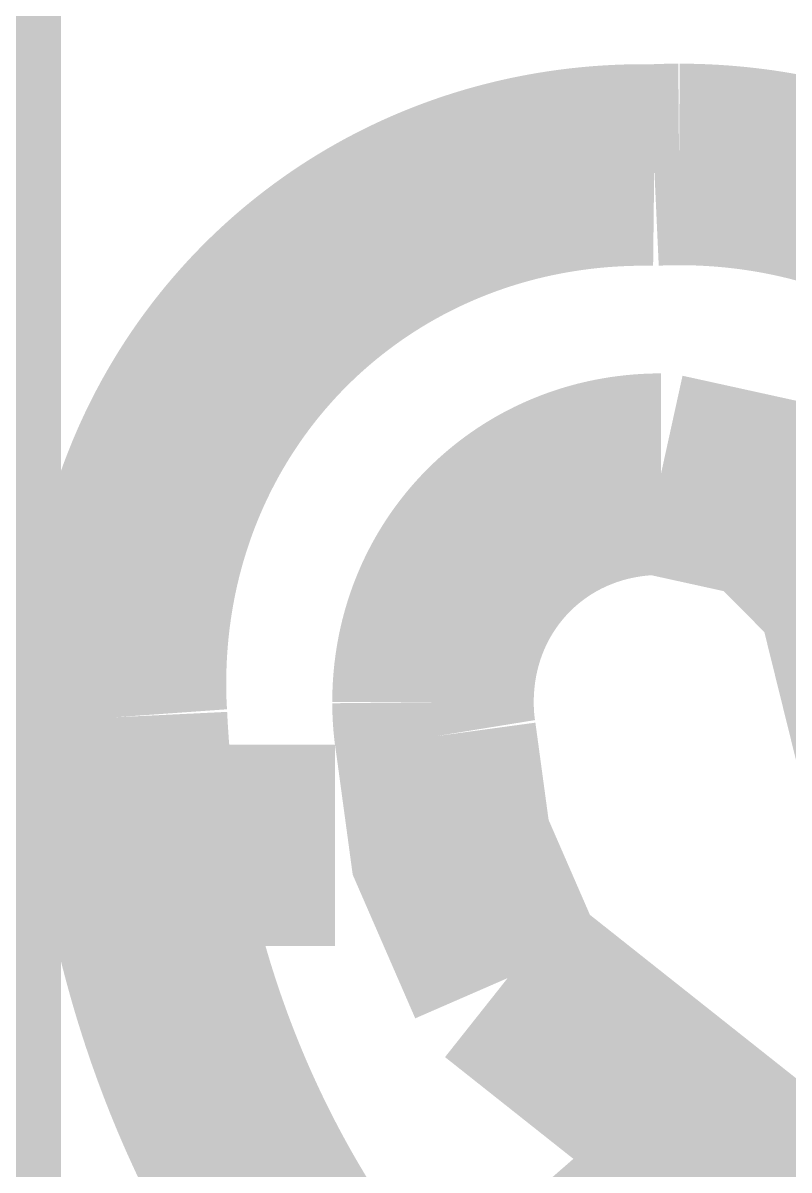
# Model space of a CAD drawing. Header units: inches. Extents: x 15 to 148, y 10 to 111.
# Drawn here: x 141.9889 to 142.0574, y 97.8342 to 97.9367 of the extents above; entities that cross this region are included whole.
import ezdxf

# ---------------------------------------------------------------- set-up
doc = ezdxf.new("R2010")
doc.units = ezdxf.units.IN
doc.header["$MEASUREMENT"] = 0
doc.layers.add('BLK_12AWG', color=7, linetype='Continuous')

# ---------------------------------------------------------------- blocks, each defined once
blk = doc.blocks.new('CEGHSD')
at = {"const_width": 0.008}
for points in [[(134.261598, 99.499001), (136.361598, 99.499001), (136.361598, 99.749001), (134.261598, 99.749001), (134.261598, 99.499001)], [(134.261598, 99.499001), (136.361598, 99.499001), (136.361598, 99.749001), (134.261598, 99.749001), (134.261598, 99.499001)], [(134.261598, 99.499001), (136.361598, 99.499001), (136.361598, 99.749001), (134.261598, 99.749001), (134.261598, 99.499001)], [(136.368155, 99.658156), (136.368155, 99.658292), (136.368157, 99.658427), (136.368158, 99.658495), (136.368159, 99.658563), (136.36816, 99.65863), (136.368162, 99.658698), (136.368165, 99.658832), (136.36817, 99.658966), (136.368175, 99.659101), (136.368181, 99.659235), (136.368188, 99.659368), (136.368196, 99.659502), (136.368204, 99.659635), (136.368214, 99.659768), (136.368224, 99.659901), (136.368229, 99.659967), (136.368235, 99.660033), (136.368246, 99.660165), (136.368259, 99.660297), (136.368272, 99.660429), (136.368287, 99.66056), (136.368301, 99.660691), (136.368317, 99.660822), (136.368333, 99.660952), (136.368351, 99.661082), (136.368368, 99.661212), (136.368387, 99.661342), (136.368397, 99.661407), (136.368407, 99.661471), (136.368417, 99.661536), (136.368427, 99.6616), (136.368438, 99.661664), (136.368448, 99.661729), (136.368459, 99.661793), (136.36847, 99.661857), (136.368492, 99.661985), (136.368516, 99.662113), (136.36854, 99.662241), (136.368565, 99.662368), (136.36859, 99.662495), (136.368617, 99.662622), (136.368644, 99.662748), (136.368672, 99.662874), (136.3687, 99.663), (136.36873, 99.663125), (136.36876, 99.66325), (136.36879, 99.663374), (136.368822, 99.663499), (136.368854, 99.663623), (136.368887, 99.663746), (136.368921, 99.66387), (136.368955, 99.663993), (136.368991, 99.664116), (136.369027, 99.664238), (136.369063, 99.66436), (136.369082, 99.664421), (136.369101, 99.664481), (136.369139, 99.664603), (136.369158, 99.664663), (136.369177, 99.664724), (136.369197, 99.664784), (136.369217, 99.664844), (136.369257, 99.664964), (136.369298, 99.665085), (136.369339, 99.665204), (136.369381, 99.665323), (136.369424, 99.665442), (136.369468, 99.665561), (136.36949, 99.66562), (136.369513, 99.665678), (136.369535, 99.665737), (136.369557, 99.665796), (136.369603, 99.665913), (136.36965, 99.66603), (136.369673, 99.666089), (136.369697, 99.666147), (136.36972, 99.666205), (136.369744, 99.666263), (136.369793, 99.666379), (136.369842, 99.666494), (136.369892, 99.666609), (136.369942, 99.666724), (136.369993, 99.666838), (136.370045, 99.666952), (136.370098, 99.667066), (136.370151, 99.667179), (136.370204, 99.667291), (136.370259, 99.667403), (136.370314, 99.667515), (136.37037, 99.667627), (136.370426, 99.667738), (136.370483, 99.667848), (136.37054, 99.667959), (136.370599, 99.668068), (136.370658, 99.668177), (136.370717, 99.668287), (136.370777, 99.668395), (136.370839, 99.668503), (136.3709, 99.668611), (136.370962, 99.668718), (136.371025, 99.668825), (136.371089, 99.668931), (136.371152, 99.669037), (136.371217, 99.669142), (136.371282, 99.669248), (136.371348, 99.669352), (136.371414, 99.669456), (136.371482, 99.66956), (136.371516, 99.669612), (136.37155, 99.669663), (136.371583, 99.669714), (136.371618, 99.669766), (136.371687, 99.669868), (136.371756, 99.66997), (136.371826, 99.670072), (136.371897, 99.670172), (136.371968, 99.670273), (136.37204, 99.670373), (136.372076, 99.670423), (136.372113, 99.670472), (136.372149, 99.670522), (136.372185, 99.670572), (136.372259, 99.67067), (136.372333, 99.670768), (136.372408, 99.670866), (136.372483, 99.670963), (136.372559, 99.671059), (136.372636, 99.671156), (136.372713, 99.671252), (136.372791, 99.671347), (136.372869, 99.671441), (136.372948, 99.671535), (136.373027, 99.671629), (136.373107, 99.671722), (136.373188, 99.671815), (136.373269, 99.671907), (136.37335, 99.671999), (136.373433, 99.67209), (136.373515, 99.672181), (136.373598, 99.672271), (136.373682, 99.672361), (136.373766, 99.67245), (136.373852, 99.672539), (136.373937, 99.672626), (136.374023, 99.672714), (136.374109, 99.672801), (136.374196, 99.672887), (136.374284, 99.672974), (136.374372, 99.673059), (136.374461, 99.673144), (136.37455, 99.673228), (136.374639, 99.673312), (136.374729, 99.673395), (136.37482, 99.673478), (136.374911, 99.67356), (136.375003, 99.673642), (136.375095, 99.673723), (136.375188, 99.673803), (136.375281, 99.673883), (136.375375, 99.673963), (136.375469, 99.674041), (136.375564, 99.67412), (136.375659, 99.674197), (136.375755, 99.674274), (136.375851, 99.674351), (136.375948, 99.674427), (136.375996, 99.674464), (136.376045, 99.674502), (136.376142, 99.674577), (136.37624, 99.674651), (136.376339, 99.674725), (136.376438, 99.674798), (136.376537, 99.67487), (136.376638, 99.674942), (136.376688, 99.674978), (136.376738, 99.675014), (136.376839, 99.675085), (136.37694, 99.675155), (136.377042, 99.675224), (136.377144, 99.675293), (136.377247, 99.675361), (136.37735, 99.675429), (136.377454, 99.675496), (136.377558, 99.675563), (136.377663, 99.675628), (136.377768, 99.675694), (136.377873, 99.675758), (136.377979, 99.675822), (136.378085, 99.675885), (136.378192, 99.675948), (136.3783, 99.676011), (136.378407, 99.676072), (136.378515, 99.676133), (136.378624, 99.676193), (136.378733, 99.676253), (136.378842, 99.676312), (136.378952, 99.67637), (136.379062, 99.676427), (136.379173, 99.676485), (136.379284, 99.676541), (136.379395, 99.676597), (136.379507, 99.676652), (136.379619, 99.676706), (136.379732, 99.67676), (136.379845, 99.676813), (136.379958, 99.676866), (136.380072, 99.676917), (136.380187, 99.676968), (136.380301, 99.677019), (136.380416, 99.677069), (136.380531, 99.677118), (136.380647, 99.677166), (136.380763, 99.677214), (136.38088, 99.677261), (136.380997, 99.677307), (136.381114, 99.677353), (136.381232, 99.677398), (136.38135, 99.677442), (136.381468, 99.677486), (136.381587, 99.677529), (136.381707, 99.677571), (136.381826, 99.677613), (136.381946, 99.677654), (136.382066, 99.677694), (136.382187, 99.677733), (136.382307, 99.677772), (136.382429, 99.67781), (136.38255, 99.677847), (136.382672, 99.677884), (136.382795, 99.67792), (136.382917, 99.677955), (136.38304, 99.677989), (136.383164, 99.678023), (136.383288, 99.678056), (136.383412, 99.678089), (136.383536, 99.67812), (136.383661, 99.678151), (136.383786, 99.678181), (136.383911, 99.67821), (136.384037, 99.678239), (136.384163, 99.678266), (136.384289, 99.678294), (136.384416, 99.67832), (136.384542, 99.678346), (136.38467, 99.67837), (136.384797, 99.678394), (136.384925, 99.678418), (136.385053, 99.67844), (136.385181, 99.678462), (136.38531, 99.678483), (136.385439, 99.678503), (136.385568, 99.678523), (136.385698, 99.678542), (136.385828, 99.67856), (136.385958, 99.678577), (136.386089, 99.678594), (136.386219, 99.678609), (136.38635, 99.678624), (136.386482, 99.678638), (136.386613, 99.678652), (136.386745, 99.678664), (136.386877, 99.678676), (136.38701, 99.678687), (136.387142, 99.678697), (136.387276, 99.678706), (136.387409, 99.678714), (136.387542, 99.678722), (136.387676, 99.678729), (136.387809, 99.678735), (136.387944, 99.67874), (136.388078, 99.678745), (136.388213, 99.678749), (136.388348, 99.678752), (136.388483, 99.678754), (136.388618, 99.678755), (136.388754, 99.678755)], [(136.368155, 99.658156), (136.368155, 99.658292), (136.368157, 99.658427), (136.368158, 99.658495), (136.368159, 99.658563), (136.36816, 99.65863), (136.368162, 99.658698), (136.368165, 99.658832), (136.36817, 99.658966), (136.368175, 99.659101), (136.368181, 99.659235), (136.368188, 99.659368), (136.368196, 99.659502), (136.368204, 99.659635), (136.368214, 99.659768), (136.368224, 99.659901), (136.368229, 99.659967), (136.368235, 99.660033), (136.368246, 99.660165), (136.368259, 99.660297), (136.368272, 99.660429), (136.368287, 99.66056), (136.368301, 99.660691), (136.368317, 99.660822), (136.368333, 99.660952), (136.368351, 99.661082), (136.368368, 99.661212), (136.368387, 99.661342), (136.368397, 99.661407), (136.368407, 99.661471), (136.368417, 99.661536), (136.368427, 99.6616), (136.368438, 99.661664), (136.368448, 99.661729), (136.368459, 99.661793), (136.36847, 99.661857), (136.368492, 99.661985), (136.368516, 99.662113), (136.36854, 99.662241), (136.368565, 99.662368), (136.36859, 99.662495), (136.368617, 99.662622), (136.368644, 99.662748), (136.368672, 99.662874), (136.3687, 99.663), (136.36873, 99.663125), (136.36876, 99.66325), (136.36879, 99.663374), (136.368822, 99.663499), (136.368854, 99.663623), (136.368887, 99.663746), (136.368921, 99.66387), (136.368955, 99.663993), (136.368991, 99.664116), (136.369027, 99.664238), (136.369063, 99.66436), (136.369082, 99.664421), (136.369101, 99.664481), (136.369139, 99.664603), (136.369158, 99.664663), (136.369177, 99.664724), (136.369197, 99.664784), (136.369217, 99.664844), (136.369257, 99.664964), (136.369298, 99.665085), (136.369339, 99.665204), (136.369381, 99.665323), (136.369424, 99.665442), (136.369468, 99.665561), (136.36949, 99.66562), (136.369513, 99.665678), (136.369535, 99.665737), (136.369557, 99.665796), (136.369603, 99.665913), (136.36965, 99.66603), (136.369673, 99.666089), (136.369697, 99.666147), (136.36972, 99.666205), (136.369744, 99.666263), (136.369793, 99.666379), (136.369842, 99.666494), (136.369892, 99.666609), (136.369942, 99.666724), (136.369993, 99.666838), (136.370045, 99.666952), (136.370098, 99.667066), (136.370151, 99.667179), (136.370204, 99.667291), (136.370259, 99.667403), (136.370314, 99.667515), (136.37037, 99.667627), (136.370426, 99.667738), (136.370483, 99.667848), (136.37054, 99.667959), (136.370599, 99.668068), (136.370658, 99.668177), (136.370717, 99.668287), (136.370777, 99.668395), (136.370839, 99.668503), (136.3709, 99.668611), (136.370962, 99.668718), (136.371025, 99.668825), (136.371089, 99.668931), (136.371152, 99.669037), (136.371217, 99.669142), (136.371282, 99.669248), (136.371348, 99.669352), (136.371414, 99.669456), (136.371482, 99.66956), (136.371516, 99.669612), (136.37155, 99.669663), (136.371583, 99.669714), (136.371618, 99.669766), (136.371687, 99.669868), (136.371756, 99.66997), (136.371826, 99.670072), (136.371897, 99.670172), (136.371968, 99.670273), (136.37204, 99.670373), (136.372076, 99.670423), (136.372113, 99.670472), (136.372149, 99.670522), (136.372185, 99.670572), (136.372259, 99.67067), (136.372333, 99.670768), (136.372408, 99.670866), (136.372483, 99.670963), (136.372559, 99.671059), (136.372636, 99.671156), (136.372713, 99.671252), (136.372791, 99.671347), (136.372869, 99.671441), (136.372948, 99.671535), (136.373027, 99.671629), (136.373107, 99.671722), (136.373188, 99.671815), (136.373269, 99.671907), (136.37335, 99.671999), (136.373433, 99.67209), (136.373515, 99.672181), (136.373598, 99.672271), (136.373682, 99.672361), (136.373766, 99.67245), (136.373852, 99.672539), (136.373937, 99.672626), (136.374023, 99.672714), (136.374109, 99.672801), (136.374196, 99.672887), (136.374284, 99.672974), (136.374372, 99.673059), (136.374461, 99.673144), (136.37455, 99.673228), (136.374639, 99.673312), (136.374729, 99.673395), (136.37482, 99.673478), (136.374911, 99.67356), (136.375003, 99.673642), (136.375095, 99.673723), (136.375188, 99.673803), (136.375281, 99.673883), (136.375375, 99.673963), (136.375469, 99.674041), (136.375564, 99.67412), (136.375659, 99.674197), (136.375755, 99.674274), (136.375851, 99.674351), (136.375948, 99.674427), (136.375996, 99.674464), (136.376045, 99.674502), (136.376142, 99.674577), (136.37624, 99.674651), (136.376339, 99.674725), (136.376438, 99.674798), (136.376537, 99.67487), (136.376638, 99.674942), (136.376688, 99.674978), (136.376738, 99.675014), (136.376839, 99.675085), (136.37694, 99.675155), (136.377042, 99.675224), (136.377144, 99.675293), (136.377247, 99.675361), (136.37735, 99.675429), (136.377454, 99.675496), (136.377558, 99.675563), (136.377663, 99.675628), (136.377768, 99.675694), (136.377873, 99.675758), (136.377979, 99.675822), (136.378085, 99.675885), (136.378192, 99.675948), (136.3783, 99.676011), (136.378407, 99.676072), (136.378515, 99.676133), (136.378624, 99.676193), (136.378733, 99.676253), (136.378842, 99.676312), (136.378952, 99.67637), (136.379062, 99.676427), (136.379173, 99.676485), (136.379284, 99.676541), (136.379395, 99.676597), (136.379507, 99.676652), (136.379619, 99.676706), (136.379732, 99.67676), (136.379845, 99.676813), (136.379958, 99.676866), (136.380072, 99.676917), (136.380187, 99.676968), (136.380301, 99.677019), (136.380416, 99.677069), (136.380531, 99.677118), (136.380647, 99.677166), (136.380763, 99.677214), (136.38088, 99.677261), (136.380997, 99.677307), (136.381114, 99.677353), (136.381232, 99.677398), (136.38135, 99.677442), (136.381468, 99.677486), (136.381587, 99.677529), (136.381707, 99.677571), (136.381826, 99.677613), (136.381946, 99.677654), (136.382066, 99.677694), (136.382187, 99.677733), (136.382307, 99.677772), (136.382429, 99.67781), (136.38255, 99.677847), (136.382672, 99.677884), (136.382795, 99.67792), (136.382917, 99.677955), (136.38304, 99.677989), (136.383164, 99.678023), (136.383288, 99.678056), (136.383412, 99.678089), (136.383536, 99.67812), (136.383661, 99.678151), (136.383786, 99.678181), (136.383911, 99.67821), (136.384037, 99.678239), (136.384163, 99.678266), (136.384289, 99.678294), (136.384416, 99.67832), (136.384542, 99.678346), (136.38467, 99.67837), (136.384797, 99.678394), (136.384925, 99.678418), (136.385053, 99.67844), (136.385181, 99.678462), (136.38531, 99.678483), (136.385439, 99.678503), (136.385568, 99.678523), (136.385698, 99.678542), (136.385828, 99.67856), (136.385958, 99.678577), (136.386089, 99.678594), (136.386219, 99.678609), (136.38635, 99.678624), (136.386482, 99.678638), (136.386613, 99.678652), (136.386745, 99.678664), (136.386877, 99.678676), (136.38701, 99.678687), (136.387142, 99.678697), (136.387276, 99.678706), (136.387409, 99.678714), (136.387542, 99.678722), (136.387676, 99.678729), (136.387809, 99.678735), (136.387944, 99.67874), (136.388078, 99.678745), (136.388213, 99.678749), (136.388348, 99.678752), (136.388483, 99.678754), (136.388618, 99.678755), (136.388754, 99.678755)], [(136.368155, 99.658156), (136.368155, 99.658292), (136.368157, 99.658427), (136.368158, 99.658495), (136.368159, 99.658563), (136.36816, 99.65863), (136.368162, 99.658698), (136.368165, 99.658832), (136.36817, 99.658966), (136.368175, 99.659101), (136.368181, 99.659235), (136.368188, 99.659368), (136.368196, 99.659502), (136.368204, 99.659635), (136.368214, 99.659768), (136.368224, 99.659901), (136.368229, 99.659967), (136.368235, 99.660033), (136.368246, 99.660165), (136.368259, 99.660297), (136.368272, 99.660429), (136.368287, 99.66056), (136.368301, 99.660691), (136.368317, 99.660822), (136.368333, 99.660952), (136.368351, 99.661082), (136.368368, 99.661212), (136.368387, 99.661342), (136.368397, 99.661407), (136.368407, 99.661471), (136.368417, 99.661536), (136.368427, 99.6616), (136.368438, 99.661664), (136.368448, 99.661729), (136.368459, 99.661793), (136.36847, 99.661857), (136.368492, 99.661985), (136.368516, 99.662113), (136.36854, 99.662241), (136.368565, 99.662368), (136.36859, 99.662495), (136.368617, 99.662622), (136.368644, 99.662748), (136.368672, 99.662874), (136.3687, 99.663), (136.36873, 99.663125), (136.36876, 99.66325), (136.36879, 99.663374), (136.368822, 99.663499), (136.368854, 99.663623), (136.368887, 99.663746), (136.368921, 99.66387), (136.368955, 99.663993), (136.368991, 99.664116), (136.369027, 99.664238), (136.369063, 99.66436), (136.369082, 99.664421), (136.369101, 99.664481), (136.369139, 99.664603), (136.369158, 99.664663), (136.369177, 99.664724), (136.369197, 99.664784), (136.369217, 99.664844), (136.369257, 99.664964), (136.369298, 99.665085), (136.369339, 99.665204), (136.369381, 99.665323), (136.369424, 99.665442), (136.369468, 99.665561), (136.36949, 99.66562), (136.369513, 99.665678), (136.369535, 99.665737), (136.369557, 99.665796), (136.369603, 99.665913), (136.36965, 99.66603), (136.369673, 99.666089), (136.369697, 99.666147), (136.36972, 99.666205), (136.369744, 99.666263), (136.369793, 99.666379), (136.369842, 99.666494), (136.369892, 99.666609), (136.369942, 99.666724), (136.369993, 99.666838), (136.370045, 99.666952), (136.370098, 99.667066), (136.370151, 99.667179), (136.370204, 99.667291), (136.370259, 99.667403), (136.370314, 99.667515), (136.37037, 99.667627), (136.370426, 99.667738), (136.370483, 99.667848), (136.37054, 99.667959), (136.370599, 99.668068), (136.370658, 99.668177), (136.370717, 99.668287), (136.370777, 99.668395), (136.370839, 99.668503), (136.3709, 99.668611), (136.370962, 99.668718), (136.371025, 99.668825), (136.371089, 99.668931), (136.371152, 99.669037), (136.371217, 99.669142), (136.371282, 99.669248), (136.371348, 99.669352), (136.371414, 99.669456), (136.371482, 99.66956), (136.371516, 99.669612), (136.37155, 99.669663), (136.371583, 99.669714), (136.371618, 99.669766), (136.371687, 99.669868), (136.371756, 99.66997), (136.371826, 99.670072), (136.371897, 99.670172), (136.371968, 99.670273), (136.37204, 99.670373), (136.372076, 99.670423), (136.372113, 99.670472), (136.372149, 99.670522), (136.372185, 99.670572), (136.372259, 99.67067), (136.372333, 99.670768), (136.372408, 99.670866), (136.372483, 99.670963), (136.372559, 99.671059), (136.372636, 99.671156), (136.372713, 99.671252), (136.372791, 99.671347), (136.372869, 99.671441), (136.372948, 99.671535), (136.373027, 99.671629), (136.373107, 99.671722), (136.373188, 99.671815), (136.373269, 99.671907), (136.37335, 99.671999), (136.373433, 99.67209), (136.373515, 99.672181), (136.373598, 99.672271), (136.373682, 99.672361), (136.373766, 99.67245), (136.373852, 99.672539), (136.373937, 99.672626), (136.374023, 99.672714), (136.374109, 99.672801), (136.374196, 99.672887), (136.374284, 99.672974), (136.374372, 99.673059), (136.374461, 99.673144), (136.37455, 99.673228), (136.374639, 99.673312), (136.374729, 99.673395), (136.37482, 99.673478), (136.374911, 99.67356), (136.375003, 99.673642), (136.375095, 99.673723), (136.375188, 99.673803), (136.375281, 99.673883), (136.375375, 99.673963), (136.375469, 99.674041), (136.375564, 99.67412), (136.375659, 99.674197), (136.375755, 99.674274), (136.375851, 99.674351), (136.375948, 99.674427), (136.375996, 99.674464), (136.376045, 99.674502), (136.376142, 99.674577), (136.37624, 99.674651), (136.376339, 99.674725), (136.376438, 99.674798), (136.376537, 99.67487), (136.376638, 99.674942), (136.376688, 99.674978), (136.376738, 99.675014), (136.376839, 99.675085), (136.37694, 99.675155), (136.377042, 99.675224), (136.377144, 99.675293), (136.377247, 99.675361), (136.37735, 99.675429), (136.377454, 99.675496), (136.377558, 99.675563), (136.377663, 99.675628), (136.377768, 99.675694), (136.377873, 99.675758), (136.377979, 99.675822), (136.378085, 99.675885), (136.378192, 99.675948), (136.3783, 99.676011), (136.378407, 99.676072), (136.378515, 99.676133), (136.378624, 99.676193), (136.378733, 99.676253), (136.378842, 99.676312), (136.378952, 99.67637), (136.379062, 99.676427), (136.379173, 99.676485), (136.379284, 99.676541), (136.379395, 99.676597), (136.379507, 99.676652), (136.379619, 99.676706), (136.379732, 99.67676), (136.379845, 99.676813), (136.379958, 99.676866), (136.380072, 99.676917), (136.380187, 99.676968), (136.380301, 99.677019), (136.380416, 99.677069), (136.380531, 99.677118), (136.380647, 99.677166), (136.380763, 99.677214), (136.38088, 99.677261), (136.380997, 99.677307), (136.381114, 99.677353), (136.381232, 99.677398), (136.38135, 99.677442), (136.381468, 99.677486), (136.381587, 99.677529), (136.381707, 99.677571), (136.381826, 99.677613), (136.381946, 99.677654), (136.382066, 99.677694), (136.382187, 99.677733), (136.382307, 99.677772), (136.382429, 99.67781), (136.38255, 99.677847), (136.382672, 99.677884), (136.382795, 99.67792), (136.382917, 99.677955), (136.38304, 99.677989), (136.383164, 99.678023), (136.383288, 99.678056), (136.383412, 99.678089), (136.383536, 99.67812), (136.383661, 99.678151), (136.383786, 99.678181), (136.383911, 99.67821), (136.384037, 99.678239), (136.384163, 99.678266), (136.384289, 99.678294), (136.384416, 99.67832), (136.384542, 99.678346), (136.38467, 99.67837), (136.384797, 99.678394), (136.384925, 99.678418), (136.385053, 99.67844), (136.385181, 99.678462), (136.38531, 99.678483), (136.385439, 99.678503), (136.385568, 99.678523), (136.385698, 99.678542), (136.385828, 99.67856), (136.385958, 99.678577), (136.386089, 99.678594), (136.386219, 99.678609), (136.38635, 99.678624), (136.386482, 99.678638), (136.386613, 99.678652), (136.386745, 99.678664), (136.386877, 99.678676), (136.38701, 99.678687), (136.387142, 99.678697), (136.387276, 99.678706), (136.387409, 99.678714), (136.387542, 99.678722), (136.387676, 99.678729), (136.387809, 99.678735), (136.387944, 99.67874), (136.388078, 99.678745), (136.388213, 99.678749), (136.388348, 99.678752), (136.388483, 99.678754), (136.388618, 99.678755), (136.388754, 99.678755)], [(136.38915, 99.678752), (136.389061, 99.678753), (136.388963, 99.678755), (136.38886, 99.678755), (136.388754, 99.678755)], [(136.38915, 99.678752), (136.389061, 99.678753), (136.388963, 99.678755), (136.38886, 99.678755), (136.388754, 99.678755)], [(136.38915, 99.678752), (136.389061, 99.678753), (136.388963, 99.678755), (136.38886, 99.678755), (136.388754, 99.678755)], [(136.389145, 99.678752), (136.389254, 99.678757), (136.389369, 99.678762), (136.389489, 99.678766), (136.389613, 99.67877), (136.38974, 99.678772), (136.38987, 99.678774), (136.390002, 99.678775), (136.390135, 99.678776)], [(136.389145, 99.678752), (136.389254, 99.678757), (136.389369, 99.678762), (136.389489, 99.678766), (136.389613, 99.67877), (136.38974, 99.678772), (136.38987, 99.678774), (136.390002, 99.678775), (136.390135, 99.678776)], [(136.389145, 99.678752), (136.389254, 99.678757), (136.389369, 99.678762), (136.389489, 99.678766), (136.389613, 99.67877), (136.38974, 99.678772), (136.38987, 99.678774), (136.390002, 99.678775), (136.390135, 99.678776)], [(136.398524, 99.677105), (136.398406, 99.677154), (136.398287, 99.677203), (136.398168, 99.677251), (136.398049, 99.677298), (136.397929, 99.677345), (136.397809, 99.677391), (136.397689, 99.677436), (136.397568, 99.677481), (136.397447, 99.677524), (136.397325, 99.677568), (136.397203, 99.67761), (136.397081, 99.677652), (136.396958, 99.677692), (136.396835, 99.677733), (136.396712, 99.677772), (136.396588, 99.677811), (136.396464, 99.677849), (136.39634, 99.677887), (136.396215, 99.677923), (136.39609, 99.677959), (136.395964, 99.677994), (136.395838, 99.678028), (136.395712, 99.678062), (136.395585, 99.678095), (136.395459, 99.678127), (136.395331, 99.678159), (136.395204, 99.678189), (136.395076, 99.678219), (136.394948, 99.678248), (136.394819, 99.678277), (136.39469, 99.678304), (136.394561, 99.678331), (136.394432, 99.678357), (136.394302, 99.678383), (136.394172, 99.678407), (136.394042, 99.678431), (136.393911, 99.678454), (136.39378, 99.678476), (136.393648, 99.678498), (136.393517, 99.678518), (136.393385, 99.678539), (136.393253, 99.678558), (136.39312, 99.678576), (136.392987, 99.678594), (136.392854, 99.67861), (136.392721, 99.678626), (136.392587, 99.678641), (136.392453, 99.678656), (136.392319, 99.678669), (136.392185, 99.678682), (136.39205, 99.678694), (136.391915, 99.678705), (136.391779, 99.678716), (136.391644, 99.678725), (136.391508, 99.678734), (136.391372, 99.678742), (136.391235, 99.678749), (136.391099, 99.678755), (136.390962, 99.678761), (136.390825, 99.678765), (136.390687, 99.678769), (136.39055, 99.678772), (136.390412, 99.678774), (136.390274, 99.678775), (136.390135, 99.678776)], [(136.398524, 99.677105), (136.398406, 99.677154), (136.398287, 99.677203), (136.398168, 99.677251), (136.398049, 99.677298), (136.397929, 99.677345), (136.397809, 99.677391), (136.397689, 99.677436), (136.397568, 99.677481), (136.397447, 99.677524), (136.397325, 99.677568), (136.397203, 99.67761), (136.397081, 99.677652), (136.396958, 99.677692), (136.396835, 99.677733), (136.396712, 99.677772), (136.396588, 99.677811), (136.396464, 99.677849), (136.39634, 99.677887), (136.396215, 99.677923), (136.39609, 99.677959), (136.395964, 99.677994), (136.395838, 99.678028), (136.395712, 99.678062), (136.395585, 99.678095), (136.395459, 99.678127), (136.395331, 99.678159), (136.395204, 99.678189), (136.395076, 99.678219), (136.394948, 99.678248), (136.394819, 99.678277), (136.39469, 99.678304), (136.394561, 99.678331), (136.394432, 99.678357), (136.394302, 99.678383), (136.394172, 99.678407), (136.394042, 99.678431), (136.393911, 99.678454), (136.39378, 99.678476), (136.393648, 99.678498), (136.393517, 99.678518), (136.393385, 99.678539), (136.393253, 99.678558), (136.39312, 99.678576), (136.392987, 99.678594), (136.392854, 99.67861), (136.392721, 99.678626), (136.392587, 99.678641), (136.392453, 99.678656), (136.392319, 99.678669), (136.392185, 99.678682), (136.39205, 99.678694), (136.391915, 99.678705), (136.391779, 99.678716), (136.391644, 99.678725), (136.391508, 99.678734), (136.391372, 99.678742), (136.391235, 99.678749), (136.391099, 99.678755), (136.390962, 99.678761), (136.390825, 99.678765), (136.390687, 99.678769), (136.39055, 99.678772), (136.390412, 99.678774), (136.390274, 99.678775), (136.390135, 99.678776)], [(136.398524, 99.677105), (136.398406, 99.677154), (136.398287, 99.677203), (136.398168, 99.677251), (136.398049, 99.677298), (136.397929, 99.677345), (136.397809, 99.677391), (136.397689, 99.677436), (136.397568, 99.677481), (136.397447, 99.677524), (136.397325, 99.677568), (136.397203, 99.67761), (136.397081, 99.677652), (136.396958, 99.677692), (136.396835, 99.677733), (136.396712, 99.677772), (136.396588, 99.677811), (136.396464, 99.677849), (136.39634, 99.677887), (136.396215, 99.677923), (136.39609, 99.677959), (136.395964, 99.677994), (136.395838, 99.678028), (136.395712, 99.678062), (136.395585, 99.678095), (136.395459, 99.678127), (136.395331, 99.678159), (136.395204, 99.678189), (136.395076, 99.678219), (136.394948, 99.678248), (136.394819, 99.678277), (136.39469, 99.678304), (136.394561, 99.678331), (136.394432, 99.678357), (136.394302, 99.678383), (136.394172, 99.678407), (136.394042, 99.678431), (136.393911, 99.678454), (136.39378, 99.678476), (136.393648, 99.678498), (136.393517, 99.678518), (136.393385, 99.678539), (136.393253, 99.678558), (136.39312, 99.678576), (136.392987, 99.678594), (136.392854, 99.67861), (136.392721, 99.678626), (136.392587, 99.678641), (136.392453, 99.678656), (136.392319, 99.678669), (136.392185, 99.678682), (136.39205, 99.678694), (136.391915, 99.678705), (136.391779, 99.678716), (136.391644, 99.678725), (136.391508, 99.678734), (136.391372, 99.678742), (136.391235, 99.678749), (136.391099, 99.678755), (136.390962, 99.678761), (136.390825, 99.678765), (136.390687, 99.678769), (136.39055, 99.678772), (136.390412, 99.678774), (136.390274, 99.678775), (136.390135, 99.678776)], [(136.380365, 99.657431), (136.380365, 99.657491), (136.380366, 99.65755), (136.380367, 99.65761), (136.380368, 99.657669), (136.380372, 99.657787), (136.380377, 99.657905), (136.380383, 99.658023), (136.380391, 99.658139), (136.380396, 99.658198), (136.3804, 99.658256), (136.380405, 99.658314), (136.380411, 99.658372), (136.380417, 99.65843), (136.380423, 99.658487), (136.380429, 99.658545), (136.380437, 99.658602), (136.380444, 99.65866), (136.380451, 99.658717), (136.380459, 99.658774), (136.380467, 99.658831), (136.380485, 99.658944), (136.380503, 99.659057), (136.380524, 99.65917), (136.380545, 99.659282), (136.380557, 99.659337), (136.380568, 99.659393), (136.38058, 99.659448), (136.380592, 99.659504), (136.380605, 99.659559), (136.380618, 99.659614), (136.380631, 99.659669), (136.380644, 99.659724), (136.380658, 99.659778), (136.380672, 99.659833), (136.380687, 99.659887), (136.380702, 99.659941), (136.380717, 99.659996), (136.380732, 99.66005), (136.380748, 99.660103), (136.380764, 99.660157), (136.380781, 99.66021), (136.380797, 99.660263), (136.380814, 99.660316), (136.380831, 99.66037), (136.380849, 99.660422), (136.380867, 99.660475), (136.380885, 99.660527), (136.380904, 99.66058), (136.380923, 99.660632), (136.380942, 99.660684), (136.380961, 99.660736), (136.380981, 99.660788), (136.381022, 99.66089), (136.381042, 99.660942), (136.381063, 99.660993), (136.381085, 99.661044), (136.381106, 99.661094), (136.381128, 99.661145), (136.38115, 99.661195), (136.381195, 99.661296), (136.381242, 99.661395), (136.381265, 99.661444), (136.381289, 99.661494), (136.381314, 99.661543), (136.381338, 99.661592), (136.381388, 99.661689), (136.381439, 99.661786), (136.381491, 99.661882), (136.381544, 99.661977), (136.381598, 99.662071), (136.381654, 99.662165), (136.381682, 99.662211), (136.381711, 99.662258), (136.381739, 99.662304), (136.381768, 99.66235), (136.381797, 99.662396), (136.381827, 99.662441), (136.381857, 99.662487), (136.381887, 99.662531), (136.381947, 99.662621), (136.382009, 99.66271), (136.38204, 99.662754), (136.382072, 99.662798), (136.382104, 99.662842), (136.382136, 99.662885), (136.382201, 99.662972), (136.382267, 99.663057), (136.382334, 99.663142), (136.382368, 99.663184), (136.382402, 99.663226), (136.382436, 99.663268), (136.382471, 99.663309), (136.382506, 99.66335), (136.382541, 99.663391), (136.382576, 99.663432), (136.382612, 99.663472), (136.382648, 99.663513), (136.382684, 99.663553), (136.38272, 99.663592), (136.382757, 99.663632), (136.382794, 99.663672), (136.382831, 99.663711), (136.382868, 99.66375), (136.382905, 99.663788), (136.382943, 99.663827), (136.382981, 99.663865), (136.383019, 99.663903), (136.383058, 99.66394), (136.383096, 99.663978), (136.383135, 99.664015), (136.383214, 99.664089), (136.383293, 99.664162), (136.383333, 99.664198), (136.383374, 99.664234), (136.383414, 99.66427), (136.383455, 99.664305), (136.383496, 99.66434), (136.383537, 99.664375), (136.383578, 99.66441), (136.38362, 99.664444), (136.383662, 99.664478), (136.383704, 99.664512), (136.383746, 99.664546), (136.383789, 99.664579), (136.383874, 99.664645), (136.383961, 99.66471), (136.384004, 99.664742), (136.384048, 99.664774), (136.384092, 99.664805), (136.384136, 99.664837), (136.38418, 99.664868), (136.384225, 99.664899), (136.38427, 99.664929), (136.384314, 99.664959), (136.38436, 99.66499), (136.384405, 99.665019), (136.384451, 99.665049), (136.384496, 99.665078), (136.384542, 99.665107), (136.384588, 99.665135), (136.384681, 99.665192), (136.384728, 99.66522), (136.384775, 99.665248), (136.384822, 99.665275), (136.384869, 99.665302), (136.384916, 99.665329), (136.384964, 99.665355), (136.38506, 99.665407), (136.385108, 99.665433), (136.385157, 99.665458), (136.385205, 99.665483), (136.385254, 99.665508), (136.385303, 99.665532), (136.385352, 99.665557), (136.385402, 99.66558), (136.385451, 99.665604), (136.385501, 99.665627), (136.385551, 99.66565), (136.385601, 99.665673), (136.385651, 99.665696), (136.385701, 99.665718), (136.385752, 99.66574), (136.385802, 99.665761), (136.385853, 99.665783), (136.385904, 99.665803), (136.385955, 99.665824), (136.386007, 99.665844), (136.386058, 99.665864), (136.38611, 99.665885), (136.386162, 99.665904), (136.386214, 99.665923), (136.386266, 99.665942), (136.386318, 99.665961), (136.386371, 99.665979), (136.386424, 99.665997), (136.386476, 99.666014), (136.386529, 99.666031), (136.386583, 99.666049), (136.386636, 99.666065), (136.386689, 99.666082), (136.386743, 99.666098), (136.386797, 99.666114), (136.386851, 99.666129), (136.386905, 99.666144), (136.386959, 99.666159), (136.387013, 99.666174), (136.387067, 99.666188), (136.387122, 99.666202), (136.387177, 99.666215), (136.387232, 99.666228), (136.387287, 99.666241), (136.387342, 99.666253), (136.387397, 99.666266), (136.387453, 99.666278), (136.387508, 99.666289), (136.387564, 99.666301), (136.38762, 99.666311), (136.387676, 99.666322), (136.387732, 99.666332), (136.387789, 99.666342), (136.387845, 99.666352), (136.387902, 99.666361), (136.387958, 99.66637), (136.388015, 99.666379), (136.388072, 99.666387), (136.388129, 99.666395), (136.388186, 99.666402), (136.388244, 99.666409), (136.388301, 99.666416), (136.388359, 99.666423), (136.388416, 99.666429), (136.388474, 99.666435), (136.388532, 99.66644), (136.38859, 99.666446), (136.388648, 99.66645), (136.388706, 99.666455), (136.388765, 99.666459), (136.388824, 99.666463), (136.388882, 99.666466), (136.388941, 99.666469), (136.389, 99.666472), (136.389059, 99.666474), (136.389118, 99.666476), (136.389177, 99.666478), (136.389236, 99.666479), (136.389295, 99.66648), (136.389355, 99.666481), (136.389414, 99.666481)], [(136.380365, 99.657431), (136.380365, 99.657491), (136.380366, 99.65755), (136.380367, 99.65761), (136.380368, 99.657669), (136.380372, 99.657787), (136.380377, 99.657905), (136.380383, 99.658023), (136.380391, 99.658139), (136.380396, 99.658198), (136.3804, 99.658256), (136.380405, 99.658314), (136.380411, 99.658372), (136.380417, 99.65843), (136.380423, 99.658487), (136.380429, 99.658545), (136.380437, 99.658602), (136.380444, 99.65866), (136.380451, 99.658717), (136.380459, 99.658774), (136.380467, 99.658831), (136.380485, 99.658944), (136.380503, 99.659057), (136.380524, 99.65917), (136.380545, 99.659282), (136.380557, 99.659337), (136.380568, 99.659393), (136.38058, 99.659448), (136.380592, 99.659504), (136.380605, 99.659559), (136.380618, 99.659614), (136.380631, 99.659669), (136.380644, 99.659724), (136.380658, 99.659778), (136.380672, 99.659833), (136.380687, 99.659887), (136.380702, 99.659941), (136.380717, 99.659996), (136.380732, 99.66005), (136.380748, 99.660103), (136.380764, 99.660157), (136.380781, 99.66021), (136.380797, 99.660263), (136.380814, 99.660316), (136.380831, 99.66037), (136.380849, 99.660422), (136.380867, 99.660475), (136.380885, 99.660527), (136.380904, 99.66058), (136.380923, 99.660632), (136.380942, 99.660684), (136.380961, 99.660736), (136.380981, 99.660788), (136.381022, 99.66089), (136.381042, 99.660942), (136.381063, 99.660993), (136.381085, 99.661044), (136.381106, 99.661094), (136.381128, 99.661145), (136.38115, 99.661195), (136.381195, 99.661296), (136.381242, 99.661395), (136.381265, 99.661444), (136.381289, 99.661494), (136.381314, 99.661543), (136.381338, 99.661592), (136.381388, 99.661689), (136.381439, 99.661786), (136.381491, 99.661882), (136.381544, 99.661977), (136.381598, 99.662071), (136.381654, 99.662165), (136.381682, 99.662211), (136.381711, 99.662258), (136.381739, 99.662304), (136.381768, 99.66235), (136.381797, 99.662396), (136.381827, 99.662441), (136.381857, 99.662487), (136.381887, 99.662531), (136.381947, 99.662621), (136.382009, 99.66271), (136.38204, 99.662754), (136.382072, 99.662798), (136.382104, 99.662842), (136.382136, 99.662885), (136.382201, 99.662972), (136.382267, 99.663057), (136.382334, 99.663142), (136.382368, 99.663184), (136.382402, 99.663226), (136.382436, 99.663268), (136.382471, 99.663309), (136.382506, 99.66335), (136.382541, 99.663391), (136.382576, 99.663432), (136.382612, 99.663472), (136.382648, 99.663513), (136.382684, 99.663553), (136.38272, 99.663592), (136.382757, 99.663632), (136.382794, 99.663672), (136.382831, 99.663711), (136.382868, 99.66375), (136.382905, 99.663788), (136.382943, 99.663827), (136.382981, 99.663865), (136.383019, 99.663903), (136.383058, 99.66394), (136.383096, 99.663978), (136.383135, 99.664015), (136.383214, 99.664089), (136.383293, 99.664162), (136.383333, 99.664198), (136.383374, 99.664234), (136.383414, 99.66427), (136.383455, 99.664305), (136.383496, 99.66434), (136.383537, 99.664375), (136.383578, 99.66441), (136.38362, 99.664444), (136.383662, 99.664478), (136.383704, 99.664512), (136.383746, 99.664546), (136.383789, 99.664579), (136.383874, 99.664645), (136.383961, 99.66471), (136.384004, 99.664742), (136.384048, 99.664774), (136.384092, 99.664805), (136.384136, 99.664837), (136.38418, 99.664868), (136.384225, 99.664899), (136.38427, 99.664929), (136.384314, 99.664959), (136.38436, 99.66499), (136.384405, 99.665019), (136.384451, 99.665049), (136.384496, 99.665078), (136.384542, 99.665107), (136.384588, 99.665135), (136.384681, 99.665192), (136.384728, 99.66522), (136.384775, 99.665248), (136.384822, 99.665275), (136.384869, 99.665302), (136.384916, 99.665329), (136.384964, 99.665355), (136.38506, 99.665407), (136.385108, 99.665433), (136.385157, 99.665458), (136.385205, 99.665483), (136.385254, 99.665508), (136.385303, 99.665532), (136.385352, 99.665557), (136.385402, 99.66558), (136.385451, 99.665604), (136.385501, 99.665627), (136.385551, 99.66565), (136.385601, 99.665673), (136.385651, 99.665696), (136.385701, 99.665718), (136.385752, 99.66574), (136.385802, 99.665761), (136.385853, 99.665783), (136.385904, 99.665803), (136.385955, 99.665824), (136.386007, 99.665844), (136.386058, 99.665864), (136.38611, 99.665885), (136.386162, 99.665904), (136.386214, 99.665923), (136.386266, 99.665942), (136.386318, 99.665961), (136.386371, 99.665979), (136.386424, 99.665997), (136.386476, 99.666014), (136.386529, 99.666031), (136.386583, 99.666049), (136.386636, 99.666065), (136.386689, 99.666082), (136.386743, 99.666098), (136.386797, 99.666114), (136.386851, 99.666129), (136.386905, 99.666144), (136.386959, 99.666159), (136.387013, 99.666174), (136.387067, 99.666188), (136.387122, 99.666202), (136.387177, 99.666215), (136.387232, 99.666228), (136.387287, 99.666241), (136.387342, 99.666253), (136.387397, 99.666266), (136.387453, 99.666278), (136.387508, 99.666289), (136.387564, 99.666301), (136.38762, 99.666311), (136.387676, 99.666322), (136.387732, 99.666332), (136.387789, 99.666342), (136.387845, 99.666352), (136.387902, 99.666361), (136.387958, 99.66637), (136.388015, 99.666379), (136.388072, 99.666387), (136.388129, 99.666395), (136.388186, 99.666402), (136.388244, 99.666409), (136.388301, 99.666416), (136.388359, 99.666423), (136.388416, 99.666429), (136.388474, 99.666435), (136.388532, 99.66644), (136.38859, 99.666446), (136.388648, 99.66645), (136.388706, 99.666455), (136.388765, 99.666459), (136.388824, 99.666463), (136.388882, 99.666466), (136.388941, 99.666469), (136.389, 99.666472), (136.389059, 99.666474), (136.389118, 99.666476), (136.389177, 99.666478), (136.389236, 99.666479), (136.389295, 99.66648), (136.389355, 99.666481), (136.389414, 99.666481)], [(136.380365, 99.657431), (136.380365, 99.657491), (136.380366, 99.65755), (136.380367, 99.65761), (136.380368, 99.657669), (136.380372, 99.657787), (136.380377, 99.657905), (136.380383, 99.658023), (136.380391, 99.658139), (136.380396, 99.658198), (136.3804, 99.658256), (136.380405, 99.658314), (136.380411, 99.658372), (136.380417, 99.65843), (136.380423, 99.658487), (136.380429, 99.658545), (136.380437, 99.658602), (136.380444, 99.65866), (136.380451, 99.658717), (136.380459, 99.658774), (136.380467, 99.658831), (136.380485, 99.658944), (136.380503, 99.659057), (136.380524, 99.65917), (136.380545, 99.659282), (136.380557, 99.659337), (136.380568, 99.659393), (136.38058, 99.659448), (136.380592, 99.659504), (136.380605, 99.659559), (136.380618, 99.659614), (136.380631, 99.659669), (136.380644, 99.659724), (136.380658, 99.659778), (136.380672, 99.659833), (136.380687, 99.659887), (136.380702, 99.659941), (136.380717, 99.659996), (136.380732, 99.66005), (136.380748, 99.660103), (136.380764, 99.660157), (136.380781, 99.66021), (136.380797, 99.660263), (136.380814, 99.660316), (136.380831, 99.66037), (136.380849, 99.660422), (136.380867, 99.660475), (136.380885, 99.660527), (136.380904, 99.66058), (136.380923, 99.660632), (136.380942, 99.660684), (136.380961, 99.660736), (136.380981, 99.660788), (136.381022, 99.66089), (136.381042, 99.660942), (136.381063, 99.660993), (136.381085, 99.661044), (136.381106, 99.661094), (136.381128, 99.661145), (136.38115, 99.661195), (136.381195, 99.661296), (136.381242, 99.661395), (136.381265, 99.661444), (136.381289, 99.661494), (136.381314, 99.661543), (136.381338, 99.661592), (136.381388, 99.661689), (136.381439, 99.661786), (136.381491, 99.661882), (136.381544, 99.661977), (136.381598, 99.662071), (136.381654, 99.662165), (136.381682, 99.662211), (136.381711, 99.662258), (136.381739, 99.662304), (136.381768, 99.66235), (136.381797, 99.662396), (136.381827, 99.662441), (136.381857, 99.662487), (136.381887, 99.662531), (136.381947, 99.662621), (136.382009, 99.66271), (136.38204, 99.662754), (136.382072, 99.662798), (136.382104, 99.662842), (136.382136, 99.662885), (136.382201, 99.662972), (136.382267, 99.663057), (136.382334, 99.663142), (136.382368, 99.663184), (136.382402, 99.663226), (136.382436, 99.663268), (136.382471, 99.663309), (136.382506, 99.66335), (136.382541, 99.663391), (136.382576, 99.663432), (136.382612, 99.663472), (136.382648, 99.663513), (136.382684, 99.663553), (136.38272, 99.663592), (136.382757, 99.663632), (136.382794, 99.663672), (136.382831, 99.663711), (136.382868, 99.66375), (136.382905, 99.663788), (136.382943, 99.663827), (136.382981, 99.663865), (136.383019, 99.663903), (136.383058, 99.66394), (136.383096, 99.663978), (136.383135, 99.664015), (136.383214, 99.664089), (136.383293, 99.664162), (136.383333, 99.664198), (136.383374, 99.664234), (136.383414, 99.66427), (136.383455, 99.664305), (136.383496, 99.66434), (136.383537, 99.664375), (136.383578, 99.66441), (136.38362, 99.664444), (136.383662, 99.664478), (136.383704, 99.664512), (136.383746, 99.664546), (136.383789, 99.664579), (136.383874, 99.664645), (136.383961, 99.66471), (136.384004, 99.664742), (136.384048, 99.664774), (136.384092, 99.664805), (136.384136, 99.664837), (136.38418, 99.664868), (136.384225, 99.664899), (136.38427, 99.664929), (136.384314, 99.664959), (136.38436, 99.66499), (136.384405, 99.665019), (136.384451, 99.665049), (136.384496, 99.665078), (136.384542, 99.665107), (136.384588, 99.665135), (136.384681, 99.665192), (136.384728, 99.66522), (136.384775, 99.665248), (136.384822, 99.665275), (136.384869, 99.665302), (136.384916, 99.665329), (136.384964, 99.665355), (136.38506, 99.665407), (136.385108, 99.665433), (136.385157, 99.665458), (136.385205, 99.665483), (136.385254, 99.665508), (136.385303, 99.665532), (136.385352, 99.665557), (136.385402, 99.66558), (136.385451, 99.665604), (136.385501, 99.665627), (136.385551, 99.66565), (136.385601, 99.665673), (136.385651, 99.665696), (136.385701, 99.665718), (136.385752, 99.66574), (136.385802, 99.665761), (136.385853, 99.665783), (136.385904, 99.665803), (136.385955, 99.665824), (136.386007, 99.665844), (136.386058, 99.665864), (136.38611, 99.665885), (136.386162, 99.665904), (136.386214, 99.665923), (136.386266, 99.665942), (136.386318, 99.665961), (136.386371, 99.665979), (136.386424, 99.665997), (136.386476, 99.666014), (136.386529, 99.666031), (136.386583, 99.666049), (136.386636, 99.666065), (136.386689, 99.666082), (136.386743, 99.666098), (136.386797, 99.666114), (136.386851, 99.666129), (136.386905, 99.666144), (136.386959, 99.666159), (136.387013, 99.666174), (136.387067, 99.666188), (136.387122, 99.666202), (136.387177, 99.666215), (136.387232, 99.666228), (136.387287, 99.666241), (136.387342, 99.666253), (136.387397, 99.666266), (136.387453, 99.666278), (136.387508, 99.666289), (136.387564, 99.666301), (136.38762, 99.666311), (136.387676, 99.666322), (136.387732, 99.666332), (136.387789, 99.666342), (136.387845, 99.666352), (136.387902, 99.666361), (136.387958, 99.66637), (136.388015, 99.666379), (136.388072, 99.666387), (136.388129, 99.666395), (136.388186, 99.666402), (136.388244, 99.666409), (136.388301, 99.666416), (136.388359, 99.666423), (136.388416, 99.666429), (136.388474, 99.666435), (136.388532, 99.66644), (136.38859, 99.666446), (136.388648, 99.66645), (136.388706, 99.666455), (136.388765, 99.666459), (136.388824, 99.666463), (136.388882, 99.666466), (136.388941, 99.666469), (136.389, 99.666472), (136.389059, 99.666474), (136.389118, 99.666476), (136.389177, 99.666478), (136.389236, 99.666479), (136.389295, 99.66648), (136.389355, 99.666481), (136.389414, 99.666481)], [(136.389414, 99.666481), (136.393906, 99.665494), (136.397137, 99.662252), (136.398874, 99.655232)], [(136.389414, 99.666481), (136.393906, 99.665494), (136.397137, 99.662252), (136.398874, 99.655232)], [(136.389414, 99.666481), (136.393906, 99.665494), (136.397137, 99.662252), (136.398874, 99.655232)], [(136.368155, 99.658156), (136.368155, 99.658069), (136.368156, 99.657983), (136.368157, 99.657896), (136.368158, 99.657811), (136.368159, 99.657726), (136.368161, 99.657641), (136.368166, 99.657475), (136.368168, 99.657393), (136.368172, 99.657313), (136.368175, 99.657234), (136.368178, 99.657156), (136.368182, 99.65708), (136.368187, 99.657006), (136.368191, 99.656933), (136.368196, 99.656863)], [(136.368155, 99.658156), (136.368155, 99.658069), (136.368156, 99.657983), (136.368157, 99.657896), (136.368158, 99.657811), (136.368159, 99.657726), (136.368161, 99.657641), (136.368166, 99.657475), (136.368168, 99.657393), (136.368172, 99.657313), (136.368175, 99.657234), (136.368178, 99.657156), (136.368182, 99.65708), (136.368187, 99.657006), (136.368191, 99.656933), (136.368196, 99.656863)], [(136.368155, 99.658156), (136.368155, 99.658069), (136.368156, 99.657983), (136.368157, 99.657896), (136.368158, 99.657811), (136.368159, 99.657726), (136.368161, 99.657641), (136.368166, 99.657475), (136.368168, 99.657393), (136.368172, 99.657313), (136.368175, 99.657234), (136.368178, 99.657156), (136.368182, 99.65708), (136.368187, 99.657006), (136.368191, 99.656933), (136.368196, 99.656863)], [(136.380365, 99.657431), (136.380366, 99.65734), (136.380367, 99.65725), (136.380368, 99.657205), (136.380369, 99.657159), (136.38037, 99.657114), (136.380372, 99.65707), (136.380376, 99.656981), (136.38038, 99.656893), (136.380385, 99.656805), (136.380392, 99.656719), (136.380398, 99.656634), (136.380406, 99.65655), (136.38041, 99.656509), (136.380414, 99.656467), (136.380419, 99.656427), (136.380424, 99.656386), (136.380428, 99.656346), (136.380433, 99.656307), (136.380439, 99.656268), (136.380444, 99.656229), (136.380449, 99.65619), (136.380455, 99.656153), (136.380461, 99.656115), (136.380467, 99.656078)], [(136.380365, 99.657431), (136.380366, 99.65734), (136.380367, 99.65725), (136.380368, 99.657205), (136.380369, 99.657159), (136.38037, 99.657114), (136.380372, 99.65707), (136.380376, 99.656981), (136.38038, 99.656893), (136.380385, 99.656805), (136.380392, 99.656719), (136.380398, 99.656634), (136.380406, 99.65655), (136.38041, 99.656509), (136.380414, 99.656467), (136.380419, 99.656427), (136.380424, 99.656386), (136.380428, 99.656346), (136.380433, 99.656307), (136.380439, 99.656268), (136.380444, 99.656229), (136.380449, 99.65619), (136.380455, 99.656153), (136.380461, 99.656115), (136.380467, 99.656078)], [(136.380365, 99.657431), (136.380366, 99.65734), (136.380367, 99.65725), (136.380368, 99.657205), (136.380369, 99.657159), (136.38037, 99.657114), (136.380372, 99.65707), (136.380376, 99.656981), (136.38038, 99.656893), (136.380385, 99.656805), (136.380392, 99.656719), (136.380398, 99.656634), (136.380406, 99.65655), (136.38041, 99.656509), (136.380414, 99.656467), (136.380419, 99.656427), (136.380424, 99.656386), (136.380428, 99.656346), (136.380433, 99.656307), (136.380439, 99.656268), (136.380444, 99.656229), (136.380449, 99.65619), (136.380455, 99.656153), (136.380461, 99.656115), (136.380467, 99.656078)], [(136.368196, 99.656852), (136.368203, 99.656707), (136.368211, 99.656562), (136.368219, 99.656416), (136.368227, 99.656272), (136.368237, 99.656127), (136.368246, 99.655982), (136.368256, 99.655838), (136.368266, 99.655694), (136.368277, 99.65555), (136.368289, 99.655405), (136.3683, 99.655262), (136.368312, 99.655118), (136.368325, 99.654974), (136.368338, 99.654831), (136.368351, 99.654688), (136.368365, 99.654545), (136.368379, 99.654402), (136.368394, 99.654259), (136.368409, 99.654117), (136.368425, 99.653974), (136.368441, 99.653832), (136.368457, 99.65369), (136.368474, 99.653548), (136.368491, 99.653407), (136.368509, 99.653265), (136.368527, 99.653124), (136.368546, 99.652983), (136.368565, 99.652842), (136.368585, 99.652701), (136.368605, 99.65256), (136.368625, 99.65242), (136.368646, 99.652279), (136.368667, 99.652139), (136.368689, 99.651999), (136.368711, 99.651859), (136.368733, 99.65172), (136.368756, 99.65158), (136.368779, 99.651441), (136.368803, 99.651302), (136.368827, 99.651163), (136.368852, 99.651024), (136.368877, 99.650886), (136.368902, 99.650748), (136.368928, 99.650609), (136.368954, 99.650471), (136.368981, 99.650333), (136.369008, 99.650196), (136.369036, 99.650058), (136.369064, 99.649921), (136.369092, 99.649784), (136.369121, 99.649647), (136.36915, 99.64951), (136.36918, 99.649374), (136.36921, 99.649237), (136.36924, 99.649101), (136.369271, 99.648965), (136.369302, 99.648829), (136.369334, 99.648694), (136.369366, 99.648559), (136.369399, 99.648423), (136.369432, 99.648289), (136.369465, 99.648153), (136.369499, 99.648019), (136.369533, 99.647885), (136.369568, 99.64775), (136.369603, 99.647616), (136.369638, 99.647482), (136.369674, 99.647349), (136.36971, 99.647215), (136.369747, 99.647082), (136.369784, 99.646949), (136.369821, 99.646816), (136.369859, 99.646683), (136.369897, 99.646551), (136.369936, 99.646419), (136.369975, 99.646287), (136.370014, 99.646155), (136.370054, 99.646023), (136.370094, 99.645892), (136.370135, 99.645761), (136.370176, 99.645629), (136.370218, 99.645498), (136.370259, 99.645368), (136.370302, 99.645237), (136.370344, 99.645107), (136.370387, 99.644977), (136.370431, 99.644848), (136.370474, 99.644718), (136.370518, 99.644589), (136.370563, 99.644459), (136.370608, 99.64433), (136.370654, 99.644202), (136.3707, 99.644073), (136.370746, 99.643945), (136.370792, 99.643816), (136.370839, 99.643689), (136.370887, 99.643561), (136.370935, 99.643433), (136.370983, 99.643306), (136.371031, 99.643179), (136.37108, 99.643052), (136.371129, 99.642926), (136.371179, 99.6428), (136.371229, 99.642673), (136.371279, 99.642548), (136.371331, 99.642422), (136.371382, 99.642296), (136.371433, 99.642171), (136.371485, 99.642046), (136.371538, 99.641921), (136.37159, 99.641796), (136.371644, 99.641672), (136.371697, 99.641548), (136.371751, 99.641424), (136.371805, 99.6413), (136.37186, 99.641177), (136.371915, 99.641053), (136.371971, 99.640931), (136.372027, 99.640808), (136.372083, 99.640685), (136.37214, 99.640563), (136.372196, 99.640441), (136.372254, 99.640319), (136.372311, 99.640197), (136.37237, 99.640076), (136.372428, 99.639955), (136.372487, 99.639834), (136.372546, 99.639713), (136.372605, 99.639592), (136.372666, 99.639472), (136.372726, 99.639352), (136.372787, 99.639233), (136.372848, 99.639113), (136.372909, 99.638994), (136.372971, 99.638875), (136.373033, 99.638756), (136.373096, 99.638637), (136.373159, 99.638519), (136.373222, 99.638401), (136.373285, 99.638283), (136.37335, 99.638166), (136.373414, 99.638048), (136.373479, 99.637931), (136.373544, 99.637814), (136.373609, 99.637698), (136.373675, 99.637581), (136.373741, 99.637465), (136.373807, 99.63735), (136.373874, 99.637234), (136.373942, 99.637118), (136.374009, 99.637003), (136.374077, 99.636889), (136.374146, 99.636774), (136.374214, 99.636659), (136.374283, 99.636545), (136.374353, 99.636431), (136.374423, 99.636318), (136.374493, 99.636205), (136.374563, 99.636091), (136.374634, 99.635979), (136.374705, 99.635866), (136.374777, 99.635754), (136.374849, 99.635642), (136.374921, 99.63553), (136.374994, 99.635418), (136.375067, 99.635307), (136.37514, 99.635196), (136.375214, 99.635085), (136.375288, 99.634975), (136.375362, 99.634864), (136.375437, 99.634754)], [(136.368196, 99.656852), (136.368203, 99.656707), (136.368211, 99.656562), (136.368219, 99.656416), (136.368227, 99.656272), (136.368237, 99.656127), (136.368246, 99.655982), (136.368256, 99.655838), (136.368266, 99.655694), (136.368277, 99.65555), (136.368289, 99.655405), (136.3683, 99.655262), (136.368312, 99.655118), (136.368325, 99.654974), (136.368338, 99.654831), (136.368351, 99.654688), (136.368365, 99.654545), (136.368379, 99.654402), (136.368394, 99.654259), (136.368409, 99.654117), (136.368425, 99.653974), (136.368441, 99.653832), (136.368457, 99.65369), (136.368474, 99.653548), (136.368491, 99.653407), (136.368509, 99.653265), (136.368527, 99.653124), (136.368546, 99.652983), (136.368565, 99.652842), (136.368585, 99.652701), (136.368605, 99.65256), (136.368625, 99.65242), (136.368646, 99.652279), (136.368667, 99.652139), (136.368689, 99.651999), (136.368711, 99.651859), (136.368733, 99.65172), (136.368756, 99.65158), (136.368779, 99.651441), (136.368803, 99.651302), (136.368827, 99.651163), (136.368852, 99.651024), (136.368877, 99.650886), (136.368902, 99.650748), (136.368928, 99.650609), (136.368954, 99.650471), (136.368981, 99.650333), (136.369008, 99.650196), (136.369036, 99.650058), (136.369064, 99.649921), (136.369092, 99.649784), (136.369121, 99.649647), (136.36915, 99.64951), (136.36918, 99.649374), (136.36921, 99.649237), (136.36924, 99.649101), (136.369271, 99.648965), (136.369302, 99.648829), (136.369334, 99.648694), (136.369366, 99.648559), (136.369399, 99.648423), (136.369432, 99.648289), (136.369465, 99.648153), (136.369499, 99.648019), (136.369533, 99.647885), (136.369568, 99.64775), (136.369603, 99.647616), (136.369638, 99.647482), (136.369674, 99.647349), (136.36971, 99.647215), (136.369747, 99.647082), (136.369784, 99.646949), (136.369821, 99.646816), (136.369859, 99.646683), (136.369897, 99.646551), (136.369936, 99.646419), (136.369975, 99.646287), (136.370014, 99.646155), (136.370054, 99.646023), (136.370094, 99.645892), (136.370135, 99.645761), (136.370176, 99.645629), (136.370218, 99.645498), (136.370259, 99.645368), (136.370302, 99.645237), (136.370344, 99.645107), (136.370387, 99.644977), (136.370431, 99.644848), (136.370474, 99.644718), (136.370518, 99.644589), (136.370563, 99.644459), (136.370608, 99.64433), (136.370654, 99.644202), (136.3707, 99.644073), (136.370746, 99.643945), (136.370792, 99.643816), (136.370839, 99.643689), (136.370887, 99.643561), (136.370935, 99.643433), (136.370983, 99.643306), (136.371031, 99.643179), (136.37108, 99.643052), (136.371129, 99.642926), (136.371179, 99.6428), (136.371229, 99.642673), (136.371279, 99.642548), (136.371331, 99.642422), (136.371382, 99.642296), (136.371433, 99.642171), (136.371485, 99.642046), (136.371538, 99.641921), (136.37159, 99.641796), (136.371644, 99.641672), (136.371697, 99.641548), (136.371751, 99.641424), (136.371805, 99.6413), (136.37186, 99.641177), (136.371915, 99.641053), (136.371971, 99.640931), (136.372027, 99.640808), (136.372083, 99.640685), (136.37214, 99.640563), (136.372196, 99.640441), (136.372254, 99.640319), (136.372311, 99.640197), (136.37237, 99.640076), (136.372428, 99.639955), (136.372487, 99.639834), (136.372546, 99.639713), (136.372605, 99.639592), (136.372666, 99.639472), (136.372726, 99.639352), (136.372787, 99.639233), (136.372848, 99.639113), (136.372909, 99.638994), (136.372971, 99.638875), (136.373033, 99.638756), (136.373096, 99.638637), (136.373159, 99.638519), (136.373222, 99.638401), (136.373285, 99.638283), (136.37335, 99.638166), (136.373414, 99.638048), (136.373479, 99.637931), (136.373544, 99.637814), (136.373609, 99.637698), (136.373675, 99.637581), (136.373741, 99.637465), (136.373807, 99.63735), (136.373874, 99.637234), (136.373942, 99.637118), (136.374009, 99.637003), (136.374077, 99.636889), (136.374146, 99.636774), (136.374214, 99.636659), (136.374283, 99.636545), (136.374353, 99.636431), (136.374423, 99.636318), (136.374493, 99.636205), (136.374563, 99.636091), (136.374634, 99.635979), (136.374705, 99.635866), (136.374777, 99.635754), (136.374849, 99.635642), (136.374921, 99.63553), (136.374994, 99.635418), (136.375067, 99.635307), (136.37514, 99.635196), (136.375214, 99.635085), (136.375288, 99.634975), (136.375362, 99.634864), (136.375437, 99.634754)], [(136.368196, 99.656852), (136.368203, 99.656707), (136.368211, 99.656562), (136.368219, 99.656416), (136.368227, 99.656272), (136.368237, 99.656127), (136.368246, 99.655982), (136.368256, 99.655838), (136.368266, 99.655694), (136.368277, 99.65555), (136.368289, 99.655405), (136.3683, 99.655262), (136.368312, 99.655118), (136.368325, 99.654974), (136.368338, 99.654831), (136.368351, 99.654688), (136.368365, 99.654545), (136.368379, 99.654402), (136.368394, 99.654259), (136.368409, 99.654117), (136.368425, 99.653974), (136.368441, 99.653832), (136.368457, 99.65369), (136.368474, 99.653548), (136.368491, 99.653407), (136.368509, 99.653265), (136.368527, 99.653124), (136.368546, 99.652983), (136.368565, 99.652842), (136.368585, 99.652701), (136.368605, 99.65256), (136.368625, 99.65242), (136.368646, 99.652279), (136.368667, 99.652139), (136.368689, 99.651999), (136.368711, 99.651859), (136.368733, 99.65172), (136.368756, 99.65158), (136.368779, 99.651441), (136.368803, 99.651302), (136.368827, 99.651163), (136.368852, 99.651024), (136.368877, 99.650886), (136.368902, 99.650748), (136.368928, 99.650609), (136.368954, 99.650471), (136.368981, 99.650333), (136.369008, 99.650196), (136.369036, 99.650058), (136.369064, 99.649921), (136.369092, 99.649784), (136.369121, 99.649647), (136.36915, 99.64951), (136.36918, 99.649374), (136.36921, 99.649237), (136.36924, 99.649101), (136.369271, 99.648965), (136.369302, 99.648829), (136.369334, 99.648694), (136.369366, 99.648559), (136.369399, 99.648423), (136.369432, 99.648289), (136.369465, 99.648153), (136.369499, 99.648019), (136.369533, 99.647885), (136.369568, 99.64775), (136.369603, 99.647616), (136.369638, 99.647482), (136.369674, 99.647349), (136.36971, 99.647215), (136.369747, 99.647082), (136.369784, 99.646949), (136.369821, 99.646816), (136.369859, 99.646683), (136.369897, 99.646551), (136.369936, 99.646419), (136.369975, 99.646287), (136.370014, 99.646155), (136.370054, 99.646023), (136.370094, 99.645892), (136.370135, 99.645761), (136.370176, 99.645629), (136.370218, 99.645498), (136.370259, 99.645368), (136.370302, 99.645237), (136.370344, 99.645107), (136.370387, 99.644977), (136.370431, 99.644848), (136.370474, 99.644718), (136.370518, 99.644589), (136.370563, 99.644459), (136.370608, 99.64433), (136.370654, 99.644202), (136.3707, 99.644073), (136.370746, 99.643945), (136.370792, 99.643816), (136.370839, 99.643689), (136.370887, 99.643561), (136.370935, 99.643433), (136.370983, 99.643306), (136.371031, 99.643179), (136.37108, 99.643052), (136.371129, 99.642926), (136.371179, 99.6428), (136.371229, 99.642673), (136.371279, 99.642548), (136.371331, 99.642422), (136.371382, 99.642296), (136.371433, 99.642171), (136.371485, 99.642046), (136.371538, 99.641921), (136.37159, 99.641796), (136.371644, 99.641672), (136.371697, 99.641548), (136.371751, 99.641424), (136.371805, 99.6413), (136.37186, 99.641177), (136.371915, 99.641053), (136.371971, 99.640931), (136.372027, 99.640808), (136.372083, 99.640685), (136.37214, 99.640563), (136.372196, 99.640441), (136.372254, 99.640319), (136.372311, 99.640197), (136.37237, 99.640076), (136.372428, 99.639955), (136.372487, 99.639834), (136.372546, 99.639713), (136.372605, 99.639592), (136.372666, 99.639472), (136.372726, 99.639352), (136.372787, 99.639233), (136.372848, 99.639113), (136.372909, 99.638994), (136.372971, 99.638875), (136.373033, 99.638756), (136.373096, 99.638637), (136.373159, 99.638519), (136.373222, 99.638401), (136.373285, 99.638283), (136.37335, 99.638166), (136.373414, 99.638048), (136.373479, 99.637931), (136.373544, 99.637814), (136.373609, 99.637698), (136.373675, 99.637581), (136.373741, 99.637465), (136.373807, 99.63735), (136.373874, 99.637234), (136.373942, 99.637118), (136.374009, 99.637003), (136.374077, 99.636889), (136.374146, 99.636774), (136.374214, 99.636659), (136.374283, 99.636545), (136.374353, 99.636431), (136.374423, 99.636318), (136.374493, 99.636205), (136.374563, 99.636091), (136.374634, 99.635979), (136.374705, 99.635866), (136.374777, 99.635754), (136.374849, 99.635642), (136.374921, 99.63553), (136.374994, 99.635418), (136.375067, 99.635307), (136.37514, 99.635196), (136.375214, 99.635085), (136.375288, 99.634975), (136.375362, 99.634864), (136.375437, 99.634754)], [(136.383327, 99.646476), (136.381066, 99.651669), (136.380467, 99.656079)], [(136.383327, 99.646476), (136.381066, 99.651669), (136.380467, 99.656079)], [(136.383327, 99.646476), (136.381066, 99.651669), (136.380467, 99.656079)], [(136.356787, 99.651749), (136.376472, 99.651749)], [(136.356787, 99.651749), (136.376472, 99.651749)], [(136.356787, 99.651749), (136.376472, 99.651749)], [(136.395494, 99.636833), (136.383327, 99.646476)], [(136.395494, 99.636833), (136.383327, 99.646476)], [(136.395494, 99.636833), (136.383327, 99.646476)], [(136.393601, 99.633917), (136.38762, 99.64077)], [(136.393601, 99.633917), (136.38762, 99.64077)], [(136.393601, 99.633917), (136.38762, 99.64077)]]:
    blk.add_lwpolyline(points, dxfattribs=at)

msp = doc.modelspace()

# ---------------------------------------------------------------- block references
at = {"layer": 'BLK_12AWG', "xscale": 2.25, "yscale": 2.25, "zscale": 2.25}
msp.add_blockref('CEGHSD', (-164.83027, -126.3532), dxfattribs=at)

doc.saveas('drawing.dxf')
